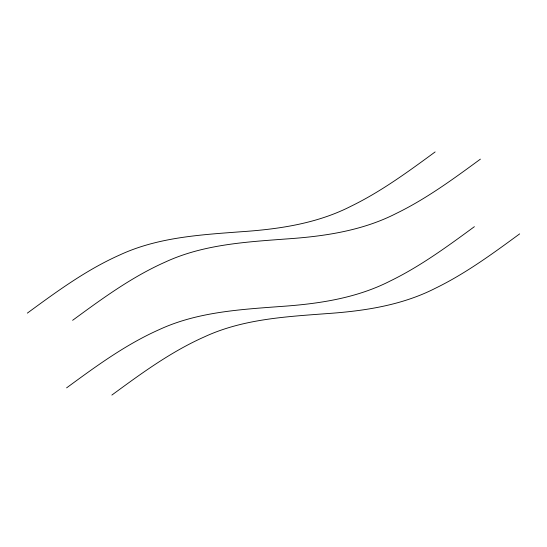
<?xml version="1.0" encoding="UTF-8"?>
<svg xmlns="http://www.w3.org/2000/svg" width="547" height="547" viewBox="0 0 547 547"><rect width="100%" height="100%" fill="white"/><g stroke="black" fill="none" stroke-linecap="round" stroke-linejoin="round"><path stroke-width="0.82" d="M27.35 313.116C56.731 291.558 86.419 269.774 119.896 254.909C157.782 237.309 200.086 234.827 241.097 231.75C278.69 229.207 316.898 223.648 350.839 206.315C381.013 191.641 408.171 171.717 435.132 151.929M72.621 320.316C102.002 298.758 131.69 276.973 165.167 262.109C203.053 244.509 245.357 242.027 286.368 238.957C323.961 236.407 362.176 230.855 396.11 213.515C426.291 198.841 453.449 178.917 480.403 159.136M66.597 387.864C95.978 366.305 125.666 344.521 159.136 329.663C197.023 312.063 239.333 309.575 280.337 306.505C317.93 303.954 356.145 298.402 390.086 281.062C420.26 266.389 447.419 246.465 474.379 226.684M111.868 395.071C141.249 373.505 170.938 351.721 204.414 336.863C242.3 319.263 284.604 316.781 325.615 313.704C363.208 311.161 401.423 305.602 435.357 288.269C465.531 273.589 492.69 253.664 519.65 233.884"/></g></svg>
